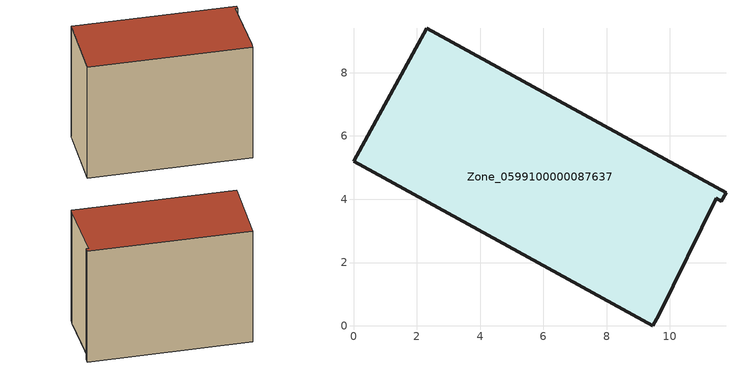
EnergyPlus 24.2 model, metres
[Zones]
Zone_0599100000087637
 floor ground (C_G): 11.63,3.93 11.47,4.02 9.64,0.33 9.46,0 0,5.21 2.31,9.41 11.78,4.2 z0.55
 wall outside (C_F): 9.64,0.33 11.47,4.02 11.63,3.93 11.78,4.2 2.31,9.41 0,5.21 9.46,0 9.64,0.33 z0.55:9.05
 roof outside (C_R): 11.47,4.02 11.63,3.93 11.78,4.2 2.31,9.41 0,5.21 9.46,0 9.64,0.33 z9.05
[BUILDING]
Pand.0599100000087637: North Axis=0; Terrain=City; Loads Convergence Tolerance Value=0.04; Temperature Convergence Tolerance Value=0.4; Solar Distribution=FullExterior; Maximum Number of Warmup Days=25; Minimum Number of Warmup Days=1
[Site:Location]
Rotterdam.The.Hague.AP_ZH_NLD Design_Conditions: Latitude=51.96; Longitude=4.45; Time Zone=1; Elevation=-4.5
[SITE:GROUNDTEMPERATURE:BUILDINGSURFACE]
18, 18, 18, 18, 18, 18, 18, 18, 18, 18, 18, 18
[MATERIAL] Thermal Absorptance=0.9; Solar Absorptance=0.7; Visible Absorptance=0.7
Name | Roughness | Thickness | Conductivity | Density | Specific Heat
G.TI.1992-2005 | MediumSmooth | 0.15 | 0.06 | 540 | 1210
F.TI.1992-2005 | Rough | 0.3 | 0.12 | 1920 | 840
R.TI.1992-2005 | MediumRough | 0.2 | 0.08 | 1500 | 1000
[CONSTRUCTION]
C_G: G.TI.1992-2005
C_F: F.TI.1992-2005
C_R: R.TI.1992-2005
[ZONE]
Zone_0599100000087637: Type=1; Multiplier=1; Ceiling Height=Autocalculate; Volume=Autocalculate; Floor Area=autocalculate; Part of Total Floor Area=Yes
[ZONEINFILTRATION:DESIGNFLOWRATE]
Infil_Zone_0599100000087637: Zone or ZoneList or Space or SpaceList=Zone_0599100000087637; Schedule=AlwaysOn; Design Flow Rate Calculation Method=Flow/Area; Flow Rate per Floor Area=0.0015; Constant Term Coefficient=1; Temperature Term Coefficient=0; Velocity Term Coefficient=0; Velocity Squared Term Coefficient=0
[HVACTEMPLATE:ZONE:IDEALLOADSAIRSYSTEM]
Zone_0599100000087637: Maximum Heating Supply Air Temperature=50; Minimum Cooling Supply Air Temperature=13; Maximum Heating Supply Air Humidity Ratio=0.0156; Minimum Cooling Supply Air Humidity Ratio=0.0077; Heating Limit=NoLimit; Cooling Limit=NoLimit; Dehumidification Control Type=ConstantSensibleHeatRatio; Cooling Sensible Heat Ratio=0.7; Dehumidification Setpoint=60; Humidification Control Type=None; Humidification Setpoint=30; Outdoor Air Method=None; Outdoor Air Flow Rate per Person=0.00944; Outdoor Air Flow Rate per Zone Floor Area=0; Outdoor Air Flow Rate per Zone=0; Demand Controlled Ventilation Type=None; Outdoor Air Economizer Type=NoEconomizer; Heat Recovery Type=None; Sensible Heat Recovery Effectiveness=0.7; Latent Heat Recovery Effectiveness=0.65
[ZONECONTROL:THERMOSTAT]
ThermostatControl_Zone_0599100000087637: Zone or ZoneList=Zone_0599100000087637; Control Type Schedule=DualSetpointControlType; Control 1=Thermostat_Zone_0599100000087637; Temperature Difference Between Cutout And Setpoint=0
[THERMOSTATSETPOINT:DUALSETPOINT]
Thermostat_Zone_0599100000087637: Heating Setpoint Temperature Schedule=HeatingSetpoint_Zone_0599100000087637; Cooling Setpoint Temperature Schedule=CoolingSetpoint_Zone_0599100000087637
[SCHEDULE:COMPACT]
HeatingSetpoint_Zone_0599100000087637: Through: 12/31, For: AllDays, Until: 24:00, 21
CoolingSetpoint_Zone_0599100000087637: Through: 12/31, For: AllDays, Until: 24:00, 24
DualSetpointControlType: Through: 12/31, For: AllDays, Until: 24:00, 4
AlwaysOn: Through: 12/31, For: AllDays, Until: 24:00, 1
